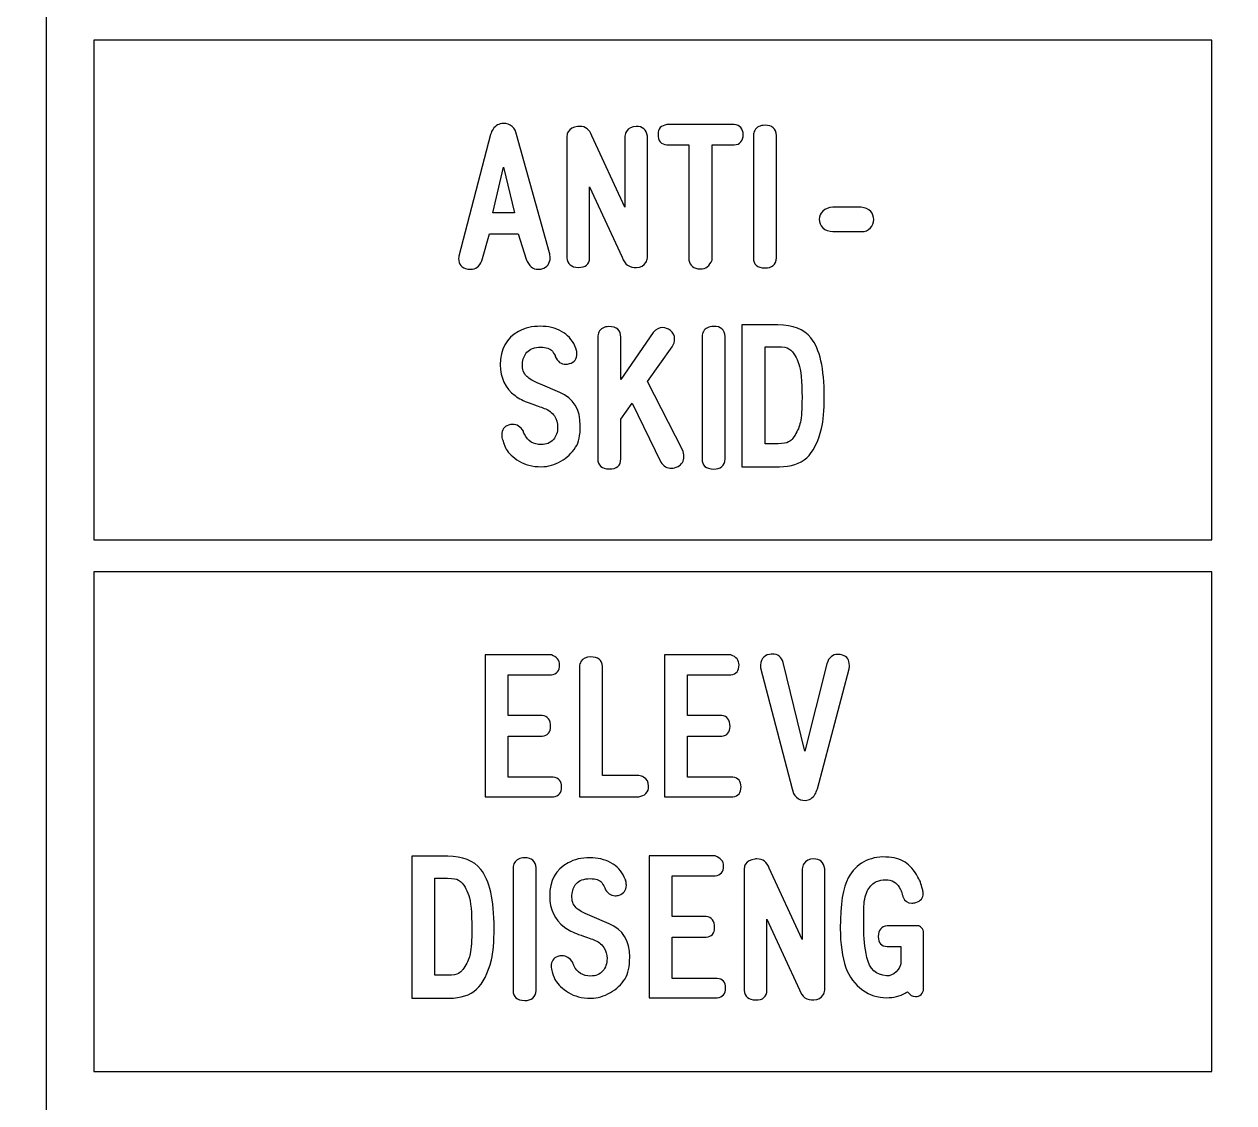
# Model space of a CAD drawing. Extents: x -224 to 225, y -79 to 79.
# Drawn here: x 101.46 to 127.49, y 33.92 to 57.14 of the extents above; entities that cross this region are included whole.
import ezdxf

# ---------------------------------------------------------------- set-up
doc = ezdxf.new("R2010")
doc.units = 0
doc.header["$MEASUREMENT"] = 0
doc.layers.add('PLAN_1', color=7, linetype='CONTINUOUS')

msp = doc.modelspace()

# ---------------------------------------------------------------- linework, layer by layer
at = {"layer": 'PLAN_1', "color": 250}
for points, knots in [([(223.9759, 78.3773), (223.9759, 78.3773), (80.9759, 78.3773), (80.9759, 78.3773), (80.9759, 78.3773), (80.4251, 78.3773), (79.9759, 77.9273), (79.9759, 77.3758), (79.9759, 77.3758), (79.9759, 77.3758), (79.9758, 71.3342), (79.9758, 71.3342), (79.9758, 71.3342), (79.9758, 70.7827), (80.4251, 70.3325), (80.9759, 70.3325), (80.9759, 70.3325), (80.9759, 70.3325), (84.7471, 70.3329), (84.7471, 70.3329), (84.7471, 70.3329), (84.7471, 70.3329), (84.7471, 70.3312), (84.7471, 70.3312), (84.7471, 70.3312), (84.7774, 70.3321), (84.8074, 70.3317), (84.8374, 70.3317), (84.8374, 70.3317), (88.2125, 70.3329), (90.9501, 67.5933), (90.9501, 64.2164), (90.9501, 64.2164), (90.9499, 60.8399), (88.2127, 58.101), (84.8374, 58.101), (84.8374, 58.101), (84.8072, 58.1014), (84.7774, 58.1018), (84.7474, 58.1024), (84.7474, 58.1024), (84.7474, 58.1024), (84.7471, 58.1014), (84.7471, 58.1014), (84.7471, 58.1014), (84.7471, 58.1014), (80.9759, 58.1014), (80.9759, 58.1014), (80.9759, 58.1014), (80.4251, 58.1014), (79.9759, 57.6514), (79.9759, 57.0999), (79.9759, 57.0999), (79.9759, 57.0999), (79.9758, -57.5), (79.9758, -57.5), (79.9758, -57.5), (79.9758, -58.0516), (80.4251, -58.5014), (80.9759, -58.5014), (80.9759, -58.5014), (80.9759, -58.5014), (84.7471, -58.5013), (84.7471, -58.5013), (84.7471, -58.5013), (84.7471, -58.5013), (84.7471, -58.502), (84.7471, -58.502), (84.7471, -58.502), (84.7774, -58.5013), (84.8074, -58.5014), (84.8374, -58.5014), (84.8374, -58.5014), (88.2125, -58.5013), (90.9501, -61.2399), (90.9501, -64.6167), (90.9501, -64.6167), (90.9499, -67.9901), (88.2177, -70.7272), (84.8467, -70.7321), (84.8467, -70.7321), (84.8397, -70.7321), (84.8338, -70.732), (84.8269, -70.7319), (84.8269, -70.7319), (84.8002, -70.7315), (84.7739, -70.7314), (84.7474, -70.7309), (84.7474, -70.7309), (84.7474, -70.7309), (84.7471, -70.7314), (84.7471, -70.7314), (84.7471, -70.7314), (84.7471, -70.7314), (80.9759, -70.7314), (80.9759, -70.7314), (80.9759, -70.7314), (80.4251, -70.7314), (79.9759, -71.181), (79.9759, -71.7325), (79.9759, -71.7325), (79.9759, -71.7325), (79.9758, -77.6209), (79.9758, -77.6209), (79.9758, -77.6209), (79.9758, -77.9033), (80.0791, -78.1466), (80.2822, -78.3424), (80.2822, -78.3424), (80.4854, -78.5379), (80.7318, -78.6325), (81.0136, -78.6218), (81.0136, -78.6218), (81.0136, -78.6218), (224.0136, -78.5346), (224.0136, -78.5346), (224.0136, -78.5346), (224.5508, -78.5142), (224.9758, -78.0725), (224.9758, -77.5342), (224.9758, -77.5342), (224.9758, -77.5342), (224.9758, -71.7378), (224.9758, -71.7378), (224.9758, -71.7378), (224.9758, -71.1866), (224.5266, -70.7368), (223.9758, -70.7368), (223.9758, -70.7368), (223.9758, -70.7368), (220.4778, -70.7365), (220.4778, -70.7365), (220.4778, -70.7365), (220.4778, -70.7365), (220.4778, -70.735), (220.4778, -70.735), (220.4778, -70.735), (220.4481, -70.7357), (220.4179, -70.7368), (220.3879, -70.7368), (220.3879, -70.7368), (217.0127, -70.7365), (214.2753, -67.9983), (214.2753, -64.6215), (214.2753, -64.6215), (214.2753, -61.2481), (217.0057, -58.5128), (220.3752, -58.506), (220.3752, -58.506), (220.381, -58.5058), (220.3857, -58.506), (220.3914, -58.5058), (220.3914, -58.5058), (220.4203, -58.5054), (220.4492, -58.5066), (220.4779, -58.5072), (220.4779, -58.5072), (220.4779, -58.5072), (220.4778, -58.505), (220.4778, -58.505), (220.4778, -58.505), (220.4778, -58.505), (223.9759, -58.505), (223.9759, -58.505), (223.9759, -58.505), (224.5267, -58.505), (224.9758, -58.0556), (224.9758, -57.5041), (224.9758, -57.5041), (224.9758, -57.5041), (224.9758, 57.096), (224.9758, 57.096), (224.9758, 57.096), (224.9758, 57.6478), (224.5266, 58.0971), (223.9758, 58.0971), (223.9758, 58.0971), (223.9758, 58.0971), (220.4778, 58.0973), (220.4778, 58.0973), (220.4778, 58.0973), (220.4778, 58.0973), (220.4778, 58.099), (220.4778, 58.099), (220.4778, 58.099), (220.4481, 58.0981), (220.4179, 58.0971), (220.3879, 58.0971), (220.3879, 58.0971), (217.0127, 58.0973), (214.2753, 60.8356), (214.2753, 64.2126), (214.2753, 64.2126), (214.2753, 67.5856), (217.0053, 70.3207), (220.3743, 70.3279), (220.3743, 70.3279), (220.3808, 70.3282), (220.386, 70.3279), (220.3923, 70.328), (220.3923, 70.328), (220.4209, 70.3288), (220.4495, 70.3274), (220.4779, 70.3268), (220.4779, 70.3268), (220.4779, 70.3268), (220.4778, 70.3291), (220.4778, 70.3291), (220.4778, 70.3291), (220.4778, 70.3291), (223.9759, 70.3291), (223.9759, 70.3291), (223.9759, 70.3291), (224.5267, 70.3291), (224.9758, 70.7785), (224.9758, 71.3299), (224.9758, 71.3299), (224.9758, 71.3299), (224.9758, 77.3759), (224.9758, 77.3759), (224.9758, 77.3759), (224.9758, 77.9276), (224.5265, 78.377), (223.9759, 78.3773)], [0, 0, 0, 0, 0.0175439, 0.0175439, 0.0175439, 0.0175439, 0.0350877, 0.0350877, 0.0350877, 0.0350877, 0.0526316, 0.0526316, 0.0526316, 0.0526316, 0.0701754, 0.0701754, 0.0701754, 0.0701754, 0.0877193, 0.0877193, 0.0877193, 0.0877193, 0.1052632, 0.1052632, 0.1052632, 0.1052632, 0.122807, 0.122807, 0.122807, 0.122807, 0.1403509, 0.1403509, 0.1403509, 0.1403509, 0.1578947, 0.1578947, 0.1578947, 0.1578947, 0.1754386, 0.1754386, 0.1754386, 0.1754386, 0.1929825, 0.1929825, 0.1929825, 0.1929825, 0.2105263, 0.2105263, 0.2105263, 0.2105263, 0.2280702, 0.2280702, 0.2280702, 0.2280702, 0.245614, 0.245614, 0.245614, 0.245614, 0.2631579, 0.2631579, 0.2631579, 0.2631579, 0.2807018, 0.2807018, 0.2807018, 0.2807018, 0.2982456, 0.2982456, 0.2982456, 0.2982456, 0.3157895, 0.3157895, 0.3157895, 0.3157895, 0.3333333, 0.3333333, 0.3333333, 0.3333333, 0.3508772, 0.3508772, 0.3508772, 0.3508772, 0.3684211, 0.3684211, 0.3684211, 0.3684211, 0.3859649, 0.3859649, 0.3859649, 0.3859649, 0.4035088, 0.4035088, 0.4035088, 0.4035088, 0.4210526, 0.4210526, 0.4210526, 0.4210526, 0.4385965, 0.4385965, 0.4385965, 0.4385965, 0.4561404, 0.4561404, 0.4561404, 0.4561404, 0.4736842, 0.4736842, 0.4736842, 0.4736842, 0.4912281, 0.4912281, 0.4912281, 0.4912281, 0.5087719, 0.5087719, 0.5087719, 0.5087719, 0.5263158, 0.5263158, 0.5263158, 0.5263158, 0.5438596, 0.5438596, 0.5438596, 0.5438596, 0.5614035, 0.5614035, 0.5614035, 0.5614035, 0.5789474, 0.5789474, 0.5789474, 0.5789474, 0.5964912, 0.5964912, 0.5964912, 0.5964912, 0.6140351, 0.6140351, 0.6140351, 0.6140351, 0.6315789, 0.6315789, 0.6315789, 0.6315789, 0.6491228, 0.6491228, 0.6491228, 0.6491228, 0.6666667, 0.6666667, 0.6666667, 0.6666667, 0.6842105, 0.6842105, 0.6842105, 0.6842105, 0.7017544, 0.7017544, 0.7017544, 0.7017544, 0.7192982, 0.7192982, 0.7192982, 0.7192982, 0.7368421, 0.7368421, 0.7368421, 0.7368421, 0.754386, 0.754386, 0.754386, 0.754386, 0.7719298, 0.7719298, 0.7719298, 0.7719298, 0.7894737, 0.7894737, 0.7894737, 0.7894737, 0.8070175, 0.8070175, 0.8070175, 0.8070175, 0.8245614, 0.8245614, 0.8245614, 0.8245614, 0.8421053, 0.8421053, 0.8421053, 0.8421053, 0.8596491, 0.8596491, 0.8596491, 0.8596491, 0.877193, 0.877193, 0.877193, 0.877193, 0.8947368, 0.8947368, 0.8947368, 0.8947368, 0.9122807, 0.9122807, 0.9122807, 0.9122807, 0.9298246, 0.9298246, 0.9298246, 0.9298246, 0.9473684, 0.9473684, 0.9473684, 0.9473684, 0.9649123, 0.9649123, 0.9649123, 0.9649123, 1, 1, 1, 1]), ([(101.9357, 69.1187), (101.9357, 69.1187), (203.0161, 69.1187), (203.0161, 69.1187), (203.0161, 69.1187), (203.0161, 69.1187), (203.0161, -69.3472), (203.0161, -69.3472), (203.0161, -69.3472), (203.0161, -69.3472), (101.9357, -69.3472), (101.9357, -69.3472), (101.9357, -69.3472), (101.9357, -69.3472), (101.9357, 69.1187), (101.9357, 69.1187)], [0, 0, 0, 0, 0.2, 0.2, 0.2, 0.2, 0.4, 0.4, 0.4, 0.4, 0.6, 0.6, 0.6, 0.6, 1, 1, 1, 1]), ([(102.9594, 56.7942), (102.9594, 56.7942), (127.0183, 56.7942), (127.0183, 56.7942), (127.0183, 56.7942), (127.0183, 56.7942), (127.0183, 46.04), (127.0183, 46.04), (127.0183, 46.04), (127.0183, 46.04), (102.9594, 46.04), (102.9594, 46.04), (102.9594, 46.04), (102.9594, 46.04), (102.9594, 56.7942), (102.9594, 56.7942)], [0, 0, 0, 0, 0.2, 0.2, 0.2, 0.2, 0.4, 0.4, 0.4, 0.4, 0.6, 0.6, 0.6, 0.6, 1, 1, 1, 1]), ([(102.9594, 45.3488), (102.9594, 45.3488), (127.0183, 45.3488), (127.0183, 45.3488), (127.0183, 45.3488), (127.0183, 45.3488), (127.0183, 34.5946), (127.0183, 34.5946), (127.0183, 34.5946), (127.0183, 34.5946), (102.9594, 34.5946), (102.9594, 34.5946), (102.9594, 34.5946), (102.9594, 34.5946), (102.9594, 45.3488), (102.9594, 45.3488)], [0, 0, 0, 0, 0.2, 0.2, 0.2, 0.2, 0.4, 0.4, 0.4, 0.4, 0.6, 0.6, 0.6, 0.6, 1, 1, 1, 1])]:
    msp.add_open_spline(points, degree=3, knots=knots, dxfattribs=at)
at = {"layer": 'PLAN_1', "color": 7}
for points, knots in [([(112.2634, 52.0813), (112.2634, 52.0813), (112.0886, 52.6241), (112.0886, 52.6241), (112.0886, 52.6241), (112.0886, 52.6241), (111.4758, 52.6241), (111.4758, 52.6241), (111.4758, 52.6241), (111.4758, 52.6241), (111.3079, 52.045), (111.3079, 52.045), (111.3079, 52.045), (111.2596, 51.9235), (111.1782, 51.8626), (111.0638, 51.8626), (111.0638, 51.8626), (111.0455, 51.8627), (111.0256, 51.8645), (111.0047, 51.8683), (111.0047, 51.8683), (110.8744, 51.8944), (110.8089, 51.9706), (110.8089, 52.0971), (110.8089, 52.0971), (110.809, 52.1169), (110.8108, 52.1346), (110.8146, 52.1493), (110.8146, 52.1493), (110.8146, 52.1493), (111.4961, 54.7627), (111.4961, 54.7627), (111.4961, 54.7627), (111.5088, 54.8082), (111.5259, 54.8478), (111.5482, 54.8794), (111.5482, 54.8794), (111.6016, 54.9597), (111.676, 55.0003), (111.7719, 55.0028), (111.7719, 55.0028), (111.8438, 55.0041), (111.9061, 54.9818), (111.9588, 54.9368), (111.9588, 54.9368), (112.0117, 54.8916), (112.0434, 54.8338), (112.0548, 54.7626), (112.0548, 54.7626), (112.0548, 54.7626), (112.7624, 52.2178), (112.7624, 52.2178), (112.7624, 52.2178), (112.7727, 52.1856), (112.7776, 52.1518), (112.7776, 52.1156), (112.7776, 52.1156), (112.7777, 51.9879), (112.7185, 51.907), (112.6002, 51.8739), (112.6002, 51.8739), (112.5731, 51.8665), (112.5462, 51.8626), (112.5201, 51.8626), (112.5201, 51.8626), (112.4026, 51.8627), (112.3167, 51.9356), (112.2634, 52.0813)], [0, 0, 0, 0, 0.0555556, 0.0555556, 0.0555556, 0.0555556, 0.1111111, 0.1111111, 0.1111111, 0.1111111, 0.1666667, 0.1666667, 0.1666667, 0.1666667, 0.2222222, 0.2222222, 0.2222222, 0.2222222, 0.2777778, 0.2777778, 0.2777778, 0.2777778, 0.3333333, 0.3333333, 0.3333333, 0.3333333, 0.3888889, 0.3888889, 0.3888889, 0.3888889, 0.4444444, 0.4444444, 0.4444444, 0.4444444, 0.5, 0.5, 0.5, 0.5, 0.5555556, 0.5555556, 0.5555556, 0.5555556, 0.6111111, 0.6111111, 0.6111111, 0.6111111, 0.6666667, 0.6666667, 0.6666667, 0.6666667, 0.7222222, 0.7222222, 0.7222222, 0.7222222, 0.7777778, 0.7777778, 0.7777778, 0.7777778, 0.8333333, 0.8333333, 0.8333333, 0.8333333, 0.8888889, 0.8888889, 0.8888889, 0.8888889, 1, 1, 1, 1]), ([(114.3263, 52.1215), (114.3263, 52.1215), (113.6264, 53.6392), (113.6264, 53.6392), (113.6264, 53.6392), (113.6264, 53.6392), (113.6264, 52.1106), (113.6264, 52.1106), (113.6264, 52.1106), (113.6224, 51.9694), (113.5417, 51.9001), (113.384, 51.9039), (113.384, 51.9039), (113.2315, 51.9077), (113.1494, 51.9764), (113.138, 52.111), (113.138, 52.111), (113.138, 52.111), (113.138, 54.732), (113.138, 54.732), (113.138, 54.732), (113.1406, 54.7669), (113.1494, 54.7974), (113.1641, 54.8236), (113.1641, 54.8236), (113.2029, 54.8859), (113.2709, 54.9234), (113.3688, 54.9355), (113.3688, 54.9355), (113.3841, 54.9381), (113.398, 54.9393), (113.412, 54.9393), (113.412, 54.9393), (113.541, 54.9393), (113.6288, 54.8726), (113.6764, 54.7397), (113.6764, 54.7397), (113.6764, 54.7397), (114.384, 53.2013), (114.384, 53.2013), (114.384, 53.2013), (114.384, 53.2013), (114.384, 54.7288), (114.384, 54.7288), (114.384, 54.7288), (114.3904, 54.7683), (114.4017, 54.8032), (114.4195, 54.833), (114.4195, 54.833), (114.463, 54.9025), (114.5327, 54.938), (114.63, 54.9393), (114.63, 54.9393), (114.768, 54.9406), (114.848, 54.8705), (114.8702, 54.7288), (114.8702, 54.7288), (114.8702, 54.7288), (114.8704, 52.1106), (114.8704, 52.1106), (114.8704, 52.1106), (114.8652, 52.0725), (114.8543, 52.0393), (114.8365, 52.012), (114.8365, 52.012), (114.796, 51.9434), (114.7291, 51.9076), (114.6376, 51.9039), (114.6376, 51.9039), (114.4844, 51.895), (114.3808, 51.9675), (114.3263, 52.1215)], [0, 0, 0, 0, 0.0526316, 0.0526316, 0.0526316, 0.0526316, 0.1052632, 0.1052632, 0.1052632, 0.1052632, 0.1578947, 0.1578947, 0.1578947, 0.1578947, 0.2105263, 0.2105263, 0.2105263, 0.2105263, 0.2631579, 0.2631579, 0.2631579, 0.2631579, 0.3157895, 0.3157895, 0.3157895, 0.3157895, 0.3684211, 0.3684211, 0.3684211, 0.3684211, 0.4210526, 0.4210526, 0.4210526, 0.4210526, 0.4736842, 0.4736842, 0.4736842, 0.4736842, 0.5263158, 0.5263158, 0.5263158, 0.5263158, 0.5789474, 0.5789474, 0.5789474, 0.5789474, 0.6315789, 0.6315789, 0.6315789, 0.6315789, 0.6842105, 0.6842105, 0.6842105, 0.6842105, 0.7368421, 0.7368421, 0.7368421, 0.7368421, 0.7894737, 0.7894737, 0.7894737, 0.7894737, 0.8421053, 0.8421053, 0.8421053, 0.8421053, 0.8947368, 0.8947368, 0.8947368, 0.8947368, 1, 1, 1, 1]), ([(116.2612, 54.5395), (116.2612, 54.5395), (116.2612, 52.0623), (116.2612, 52.0623), (116.2612, 52.0623), (116.209, 51.9334), (116.1251, 51.8695), (116.01, 51.872), (116.01, 51.872), (115.862, 51.8772), (115.7799, 51.9401), (115.764, 52.0622), (115.764, 52.0622), (115.764, 52.0622), (115.7641, 54.5395), (115.7641, 54.5395), (115.7641, 54.5395), (115.7641, 54.5395), (115.2913, 54.5395), (115.2913, 54.5395), (115.2913, 54.5395), (115.1635, 54.5528), (115.0991, 54.6296), (115.0991, 54.7682), (115.0991, 54.7682), (115.0992, 54.8898), (115.1633, 54.9603), (115.2911, 54.9786), (115.2911, 54.9786), (115.2911, 54.9786), (116.7361, 54.9787), (116.7361, 54.9787), (116.7361, 54.9787), (116.8665, 54.9629), (116.9318, 54.8897), (116.9318, 54.7607), (116.9318, 54.7607), (116.9319, 54.626), (116.8663, 54.5522), (116.736, 54.5395), (116.736, 54.5395), (116.736, 54.5395), (116.2612, 54.5395), (116.2612, 54.5395)], [0, 0, 0, 0, 0.0833333, 0.0833333, 0.0833333, 0.0833333, 0.1666667, 0.1666667, 0.1666667, 0.1666667, 0.25, 0.25, 0.25, 0.25, 0.3333333, 0.3333333, 0.3333333, 0.3333333, 0.4166667, 0.4166667, 0.4166667, 0.4166667, 0.5, 0.5, 0.5, 0.5, 0.5833333, 0.5833333, 0.5833333, 0.5833333, 0.6666667, 0.6666667, 0.6666667, 0.6666667, 0.75, 0.75, 0.75, 0.75, 0.8333333, 0.8333333, 0.8333333, 0.8333333, 1, 1, 1, 1]), ([(117.1518, 52.1088), (117.1518, 52.1088), (117.1518, 54.7453), (117.1518, 54.7453), (117.1518, 54.7453), (117.153, 54.7881), (117.1625, 54.8236), (117.1796, 54.8534), (117.1796, 54.8534), (117.2191, 54.9254), (117.2934, 54.9622), (117.4009, 54.9635), (117.4009, 54.9635), (117.554, 54.9647), (117.6361, 54.8922), (117.6488, 54.7453), (117.6488, 54.7453), (117.6488, 54.7453), (117.6489, 52.1088), (117.6489, 52.1088), (117.6489, 52.1088), (117.6316, 51.9604), (117.549, 51.8887), (117.4009, 51.8925), (117.4009, 51.8925), (117.2326, 51.8965), (117.1491, 51.9681), (117.1518, 52.1088)], [0, 0, 0, 0, 0.125, 0.125, 0.125, 0.125, 0.25, 0.25, 0.25, 0.25, 0.375, 0.375, 0.375, 0.375, 0.5, 0.5, 0.5, 0.5, 0.625, 0.625, 0.625, 0.625, 0.75, 0.75, 0.75, 0.75, 1, 1, 1, 1]), ([(111.7758, 54.0654), (111.7758, 54.0654), (111.5445, 53.0767), (111.5445, 53.0767), (111.5445, 53.0767), (111.5445, 53.0767), (112.0123, 53.0767), (112.0123, 53.0767), (112.0123, 53.0767), (112.0123, 53.0767), (111.7758, 54.0654), (111.7758, 54.0654)], [0, 0, 0, 0, 0.25, 0.25, 0.25, 0.25, 0.5, 0.5, 0.5, 0.5, 1, 1, 1, 1]), ([(118.8635, 52.675), (118.774, 52.6763), (118.7014, 52.7041), (118.6455, 52.7589), (118.6455, 52.7589), (118.5947, 52.8099), (118.5692, 52.87), (118.5692, 52.9393), (118.5692, 52.9393), (118.5693, 53.0063), (118.5934, 53.0633), (118.6417, 53.1111), (118.6417, 53.1111), (118.6939, 53.1647), (118.7682, 53.195), (118.8635, 53.2038), (118.8635, 53.2038), (118.8635, 53.2038), (119.4725, 53.1982), (119.4725, 53.1982), (119.4725, 53.1982), (119.5585, 53.1907), (119.6257, 53.16), (119.6753, 53.1066), (119.6753, 53.1066), (119.7192, 53.0585), (119.7408, 53.0004), (119.7408, 52.9317), (119.7408, 52.9317), (119.7408, 52.8625), (119.7179, 52.8027), (119.6721, 52.7531), (119.6721, 52.7531), (119.6214, 52.6998), (119.5545, 52.6737), (119.4725, 52.675), (119.4725, 52.675), (119.4725, 52.675), (118.8635, 52.675), (118.8635, 52.675)], [0, 0, 0, 0, 0.0909091, 0.0909091, 0.0909091, 0.0909091, 0.1818182, 0.1818182, 0.1818182, 0.1818182, 0.2727273, 0.2727273, 0.2727273, 0.2727273, 0.3636364, 0.3636364, 0.3636364, 0.3636364, 0.4545455, 0.4545455, 0.4545455, 0.4545455, 0.5454545, 0.5454545, 0.5454545, 0.5454545, 0.6363636, 0.6363636, 0.6363636, 0.6363636, 0.7272727, 0.7272727, 0.7272727, 0.7272727, 0.8181818, 0.8181818, 0.8181818, 0.8181818, 1, 1, 1, 1]), ([(113.3265, 48.0315), (113.2472, 47.9075), (113.1414, 47.8075), (113.0099, 47.7319), (113.0099, 47.7319), (112.8747, 47.6538), (112.7346, 47.6144), (112.5909, 47.6144), (112.5909, 47.6144), (112.3921, 47.6145), (112.2324, 47.6537), (112.1123, 47.7319), (112.1123, 47.7319), (111.977, 47.8198), (111.8821, 47.9073), (111.8288, 47.9944), (111.8288, 47.9944), (111.8179, 48.0141), (111.7938, 48.0771), (111.7563, 48.1827), (111.7563, 48.1827), (111.7429, 48.2208), (111.7359, 48.2609), (111.7359, 48.3015), (111.7359, 48.3015), (111.736, 48.4071), (111.7843, 48.4769), (111.8809, 48.5101), (111.8809, 48.5101), (111.9109, 48.5202), (111.94, 48.5252), (111.9686, 48.5252), (111.9686, 48.5252), (112.0628, 48.5253), (112.1402, 48.4763), (112.2013, 48.3777), (112.2013, 48.3777), (112.2014, 48.3696), (112.2095, 48.348), (112.2254, 48.3148), (112.2254, 48.3148), (112.296, 48.1643), (112.4174, 48.0891), (112.5884, 48.0891), (112.5884, 48.0891), (112.6967, 48.0891), (112.7829, 48.126), (112.8471, 48.1992), (112.8471, 48.1992), (112.9082, 48.2671), (112.9387, 48.3569), (112.9387, 48.4675), (112.9387, 48.4675), (112.9388, 48.554), (112.9151, 48.6334), (112.8681, 48.7059), (112.8681, 48.7059), (112.8162, 48.7841), (112.7435, 48.8386), (112.652, 48.8699), (112.652, 48.8699), (112.5802, 48.8972), (112.4721, 48.9359), (112.3278, 48.9867), (112.3278, 48.9867), (112.2052, 49.0294), (112.1034, 49.0815), (112.0226, 49.1432), (112.0226, 49.1432), (111.8104, 49.3048), (111.7042, 49.5265), (111.7042, 49.808), (111.7042, 49.808), (111.7042, 50.1439), (111.8357, 50.3828), (112.0989, 50.5251), (112.0989, 50.5251), (112.2356, 50.5996), (112.392, 50.637), (112.5681, 50.637), (112.5681, 50.637), (112.7372, 50.6371), (112.8884, 50.6001), (113.0226, 50.527), (113.0226, 50.527), (113.1517, 50.4554), (113.2476, 50.3516), (113.3093, 50.2161), (113.3093, 50.2161), (113.3093, 50.2161), (113.3335, 50.1603), (113.3335, 50.1603), (113.3335, 50.1603), (113.3349, 50.1579), (113.3353, 50.1551), (113.3353, 50.1526), (113.3353, 50.1526), (113.3335, 50.1579), (113.3321, 50.1603), (113.3321, 50.1603), (113.3321, 50.1603), (113.3323, 50.1591), (113.3347, 50.1501), (113.341, 50.1342), (113.341, 50.1342), (113.3499, 50.1058), (113.3544, 50.0758), (113.3544, 50.0445), (113.3544, 50.0445), (113.3545, 49.9361), (113.3016, 49.8647), (113.1961, 49.8322), (113.1961, 49.8322), (113.1676, 49.8228), (113.1402, 49.8176), (113.1141, 49.8176), (113.1141, 49.8176), (113.0138, 49.8177), (112.938, 49.8749), (112.8884, 49.9887), (112.8884, 49.9887), (112.886, 50.0039), (112.8649, 50.0413), (112.8255, 50.1024), (112.8255, 50.1024), (112.7792, 50.1585), (112.6965, 50.1864), (112.5757, 50.1864), (112.5757, 50.1864), (112.4403, 50.1865), (112.3405, 50.1495), (112.2756, 50.0764), (112.2756, 50.0764), (112.2203, 50.0123), (112.1892, 49.9282), (112.1828, 49.8253), (112.1828, 49.8253), (112.1766, 49.7134), (112.2063, 49.6244), (112.2725, 49.5588), (112.2725, 49.5588), (112.3246, 49.5068), (112.4231, 49.4501), (112.5681, 49.3892), (112.5681, 49.3892), (112.5681, 49.3892), (112.9838, 49.2146), (112.9838, 49.2146), (112.9838, 49.2146), (113.2795, 49.0899), (113.4269, 48.8507), (113.4269, 48.4974), (113.4269, 48.4974), (113.4269, 48.2919), (113.3932, 48.1369), (113.3265, 48.0315)], [0, 0, 0, 0, 0.025, 0.025, 0.025, 0.025, 0.05, 0.05, 0.05, 0.05, 0.075, 0.075, 0.075, 0.075, 0.1, 0.1, 0.1, 0.1, 0.125, 0.125, 0.125, 0.125, 0.15, 0.15, 0.15, 0.15, 0.175, 0.175, 0.175, 0.175, 0.2, 0.2, 0.2, 0.2, 0.225, 0.225, 0.225, 0.225, 0.25, 0.25, 0.25, 0.25, 0.275, 0.275, 0.275, 0.275, 0.3, 0.3, 0.3, 0.3, 0.325, 0.325, 0.325, 0.325, 0.35, 0.35, 0.35, 0.35, 0.375, 0.375, 0.375, 0.375, 0.4, 0.4, 0.4, 0.4, 0.425, 0.425, 0.425, 0.425, 0.45, 0.45, 0.45, 0.45, 0.475, 0.475, 0.475, 0.475, 0.5, 0.5, 0.5, 0.5, 0.525, 0.525, 0.525, 0.525, 0.55, 0.55, 0.55, 0.55, 0.575, 0.575, 0.575, 0.575, 0.6, 0.6, 0.6, 0.6, 0.625, 0.625, 0.625, 0.625, 0.65, 0.65, 0.65, 0.65, 0.675, 0.675, 0.675, 0.675, 0.7, 0.7, 0.7, 0.7, 0.725, 0.725, 0.725, 0.725, 0.75, 0.75, 0.75, 0.75, 0.775, 0.775, 0.775, 0.775, 0.8, 0.8, 0.8, 0.8, 0.825, 0.825, 0.825, 0.825, 0.85, 0.85, 0.85, 0.85, 0.875, 0.875, 0.875, 0.875, 0.9, 0.9, 0.9, 0.9, 0.925, 0.925, 0.925, 0.925, 0.95, 0.95, 0.95, 0.95, 1, 1, 1, 1]), ([(115.1617, 47.7143), (115.1617, 47.7143), (114.5406, 48.9812), (114.5406, 48.9812), (114.5406, 48.9812), (114.5406, 48.9812), (114.2979, 48.6387), (114.2979, 48.6387), (114.2979, 48.6387), (114.2979, 48.6387), (114.2979, 47.7821), (114.2979, 47.7821), (114.2979, 47.7821), (114.2979, 47.6342), (114.2138, 47.5623), (114.0466, 47.566), (114.0466, 47.566), (113.8891, 47.5686), (113.807, 47.6404), (113.8006, 47.7821), (113.8006, 47.7821), (113.8006, 47.7821), (113.8006, 50.4005), (113.8006, 50.4005), (113.8006, 50.4005), (113.802, 50.4453), (113.8108, 50.4832), (113.8267, 50.5136), (113.8267, 50.5136), (113.8657, 50.59), (113.9366, 50.6281), (114.0409, 50.6293), (114.0409, 50.6293), (114.2108, 50.6308), (114.2964, 50.5543), (114.2977, 50.4005), (114.2977, 50.4005), (114.2977, 50.4005), (114.2979, 49.4935), (114.2979, 49.4935), (114.2979, 49.4935), (114.2979, 49.4935), (114.9944, 50.5047), (114.9944, 50.5047), (114.9944, 50.5047), (115.0555, 50.573), (115.1241, 50.6072), (115.201, 50.6072), (115.201, 50.6072), (115.2571, 50.6074), (115.3123, 50.5862), (115.3669, 50.5435), (115.3669, 50.5435), (115.4268, 50.4992), (115.4566, 50.4393), (115.4566, 50.3649), (115.4566, 50.3649), (115.4568, 50.308), (115.4394, 50.2499), (115.4063, 50.1913), (115.4063, 50.1913), (115.4063, 50.1913), (114.8749, 49.4509), (114.8749, 49.4509), (114.8749, 49.4509), (114.8749, 49.4509), (115.6258, 47.9792), (115.6258, 47.9792), (115.6258, 47.9792), (115.6455, 47.9311), (115.6555, 47.8819), (115.6555, 47.8323), (115.6555, 47.8323), (115.6556, 47.734), (115.6136, 47.6633), (115.529, 47.62), (115.529, 47.62), (115.4802, 47.594), (115.4324, 47.5806), (115.3866, 47.5806), (115.3866, 47.5806), (115.2946, 47.5807), (115.2201, 47.6252), (115.1617, 47.7143)], [0, 0, 0, 0, 0.0454545, 0.0454545, 0.0454545, 0.0454545, 0.0909091, 0.0909091, 0.0909091, 0.0909091, 0.1363636, 0.1363636, 0.1363636, 0.1363636, 0.1818182, 0.1818182, 0.1818182, 0.1818182, 0.2272727, 0.2272727, 0.2272727, 0.2272727, 0.2727273, 0.2727273, 0.2727273, 0.2727273, 0.3181818, 0.3181818, 0.3181818, 0.3181818, 0.3636364, 0.3636364, 0.3636364, 0.3636364, 0.4090909, 0.4090909, 0.4090909, 0.4090909, 0.4545455, 0.4545455, 0.4545455, 0.4545455, 0.5, 0.5, 0.5, 0.5, 0.5454545, 0.5454545, 0.5454545, 0.5454545, 0.5909091, 0.5909091, 0.5909091, 0.5909091, 0.6363636, 0.6363636, 0.6363636, 0.6363636, 0.6818182, 0.6818182, 0.6818182, 0.6818182, 0.7272727, 0.7272727, 0.7272727, 0.7272727, 0.7727273, 0.7727273, 0.7727273, 0.7727273, 0.8181818, 0.8181818, 0.8181818, 0.8181818, 0.8636364, 0.8636364, 0.8636364, 0.8636364, 0.9090909, 0.9090909, 0.9090909, 0.9090909, 1, 1, 1, 1]), ([(116.0473, 47.7805), (116.0473, 47.7805), (116.0473, 50.4173), (116.0473, 50.4173), (116.0473, 50.4173), (116.0485, 50.4598), (116.058, 50.4953), (116.0751, 50.5251), (116.0751, 50.5251), (116.1146, 50.5971), (116.1889, 50.6339), (116.2964, 50.6352), (116.2964, 50.6352), (116.4495, 50.6365), (116.5316, 50.5639), (116.5443, 50.417), (116.5443, 50.417), (116.5443, 50.417), (116.5444, 47.7805), (116.5444, 47.7805), (116.5444, 47.7805), (116.5271, 47.6321), (116.4445, 47.5604), (116.2964, 47.5642), (116.2964, 47.5642), (116.1281, 47.568), (116.0446, 47.6398), (116.0473, 47.7805)], [0, 0, 0, 0, 0.125, 0.125, 0.125, 0.125, 0.25, 0.25, 0.25, 0.25, 0.375, 0.375, 0.375, 0.375, 0.5, 0.5, 0.5, 0.5, 0.625, 0.625, 0.625, 0.625, 0.75, 0.75, 0.75, 0.75, 1, 1, 1, 1]), ([(118.6179, 48.4397), (118.5448, 48.1454), (118.4379, 47.9335), (118.2974, 47.805), (118.2974, 47.805), (118.1577, 47.6767), (117.9612, 47.6125), (117.7094, 47.6125), (117.7094, 47.6125), (117.7094, 47.6125), (116.9048, 47.6126), (116.9048, 47.6126), (116.9048, 47.6126), (116.9048, 47.6126), (116.9048, 50.6668), (116.9048, 50.6668), (116.9048, 50.6668), (116.9048, 50.6668), (117.6797, 50.6668), (117.6797, 50.6668), (117.6797, 50.6668), (117.9999, 50.6668), (118.2364, 50.5735), (118.389, 50.386), (118.389, 50.386), (118.5804, 50.1508), (118.6757, 49.7293), (118.6757, 49.1209), (118.6757, 49.1209), (118.6758, 48.8228), (118.6566, 48.5959), (118.6179, 48.4397)], [0, 0, 0, 0, 0.1111111, 0.1111111, 0.1111111, 0.1111111, 0.2222222, 0.2222222, 0.2222222, 0.2222222, 0.3333333, 0.3333333, 0.3333333, 0.3333333, 0.4444444, 0.4444444, 0.4444444, 0.4444444, 0.5555556, 0.5555556, 0.5555556, 0.5555556, 0.6666667, 0.6666667, 0.6666667, 0.6666667, 0.7777778, 0.7777778, 0.7777778, 0.7777778, 1, 1, 1, 1]), ([(118.1303, 49.8236), (118.1029, 49.8954), (118.0762, 49.9549), (118.0502, 50.002), (118.0502, 50.002), (118.0166, 50.0631), (117.9707, 50.1139), (117.9122, 50.1545), (117.9122, 50.1545), (117.8761, 50.1808), (117.7965, 50.1939), (117.6738, 50.1939), (117.6738, 50.1939), (117.6738, 50.1939), (117.4018, 50.1941), (117.4018, 50.1941), (117.4018, 50.1941), (117.4018, 50.1941), (117.4018, 48.1079), (117.4018, 48.1079), (117.4018, 48.1079), (117.4018, 48.1079), (117.6808, 48.1079), (117.6808, 48.1079), (117.6808, 48.1079), (117.7928, 48.1079), (117.8683, 48.1204), (117.9084, 48.1458), (117.9084, 48.1458), (117.9479, 48.1714), (117.9726, 48.1902), (117.9828, 48.2023), (117.9828, 48.2023), (117.9918, 48.2114), (118.0126, 48.2417), (118.0463, 48.2939), (118.0463, 48.2939), (118.1037, 48.3861), (118.1417, 48.4775), (118.1614, 48.5698), (118.1614, 48.5698), (118.1851, 48.6831), (118.197, 48.859), (118.197, 49.0986), (118.197, 49.0986), (118.1972, 49.4624), (118.1747, 49.7039), (118.1303, 49.8236)], [0, 0, 0, 0, 0.0769231, 0.0769231, 0.0769231, 0.0769231, 0.1538462, 0.1538462, 0.1538462, 0.1538462, 0.2307692, 0.2307692, 0.2307692, 0.2307692, 0.3076923, 0.3076923, 0.3076923, 0.3076923, 0.3846154, 0.3846154, 0.3846154, 0.3846154, 0.4615385, 0.4615385, 0.4615385, 0.4615385, 0.5384615, 0.5384615, 0.5384615, 0.5384615, 0.6153846, 0.6153846, 0.6153846, 0.6153846, 0.6923077, 0.6923077, 0.6923077, 0.6923077, 0.7692308, 0.7692308, 0.7692308, 0.7692308, 0.8461538, 0.8461538, 0.8461538, 0.8461538, 1, 1, 1, 1]), ([(111.3769, 40.5109), (111.3769, 40.5109), (111.3769, 43.5635), (111.3769, 43.5635), (111.3769, 43.5635), (111.3769, 43.5635), (112.8035, 43.5635), (112.8035, 43.5635), (112.8035, 43.5635), (112.9215, 43.519), (112.98, 43.4464), (112.98, 43.3472), (112.98, 43.3472), (112.9801, 43.2208), (112.9215, 43.1494), (112.8033, 43.1349), (112.8033, 43.1349), (112.8033, 43.1349), (111.874, 43.1349), (111.874, 43.1349), (111.874, 43.1349), (111.874, 43.1349), (111.874, 42.2597), (111.874, 42.2597), (111.874, 42.2597), (111.874, 42.2597), (112.6062, 42.2597), (112.6062, 42.2597), (112.6062, 42.2597), (112.7265, 42.2424), (112.7868, 42.1642), (112.7868, 42.025), (112.7868, 42.025), (112.787, 41.8974), (112.7264, 41.826), (112.6062, 41.8127), (112.6062, 41.8127), (112.6062, 41.8127), (111.874, 41.8128), (111.874, 41.8128), (111.874, 41.8128), (111.874, 41.8128), (111.874, 40.9277), (111.874, 40.9277), (111.874, 40.9277), (111.874, 40.9277), (112.8459, 40.9277), (112.8459, 40.9277), (112.8459, 40.9277), (112.9642, 40.9165), (113.0232, 40.8477), (113.0232, 40.7212), (113.0232, 40.7212), (113.0233, 40.5936), (112.9641, 40.5235), (112.8465, 40.5108), (112.8465, 40.5108), (112.8465, 40.5108), (111.3769, 40.5109), (111.3769, 40.5109)], [0, 0, 0, 0, 0.0625, 0.0625, 0.0625, 0.0625, 0.125, 0.125, 0.125, 0.125, 0.1875, 0.1875, 0.1875, 0.1875, 0.25, 0.25, 0.25, 0.25, 0.3125, 0.3125, 0.3125, 0.3125, 0.375, 0.375, 0.375, 0.375, 0.4375, 0.4375, 0.4375, 0.4375, 0.5, 0.5, 0.5, 0.5, 0.5625, 0.5625, 0.5625, 0.5625, 0.625, 0.625, 0.625, 0.625, 0.6875, 0.6875, 0.6875, 0.6875, 0.75, 0.75, 0.75, 0.75, 0.8125, 0.8125, 0.8125, 0.8125, 0.875, 0.875, 0.875, 0.875, 1, 1, 1, 1]), ([(113.4073, 40.5109), (113.4073, 40.5109), (113.4073, 43.3153), (113.4073, 43.3153), (113.4073, 43.3153), (113.4125, 43.3551), (113.4231, 43.3891), (113.4409, 43.4178), (113.4409, 43.4178), (113.4815, 43.4858), (113.5515, 43.5201), (113.6494, 43.5201), (113.6494, 43.5201), (113.8121, 43.5215), (113.8966, 43.4534), (113.9043, 43.3153), (113.9043, 43.3153), (113.9043, 43.3153), (113.9044, 40.9634), (113.9044, 40.9634), (113.9044, 40.9634), (113.9044, 40.9634), (114.6831, 40.9634), (114.6831, 40.9634), (114.6831, 40.9634), (114.7237, 40.9584), (114.7593, 40.9481), (114.7891, 40.9316), (114.7891, 40.9316), (114.8599, 40.8923), (114.8959, 40.826), (114.8972, 40.7346), (114.8972, 40.7346), (114.8999, 40.6723), (114.88, 40.6208), (114.8381, 40.5806), (114.8381, 40.5806), (114.797, 40.5403), (114.7453, 40.5171), (114.683, 40.5108), (114.683, 40.5108), (114.683, 40.5108), (113.4073, 40.5109), (113.4073, 40.5109)], [0, 0, 0, 0, 0.0833333, 0.0833333, 0.0833333, 0.0833333, 0.1666667, 0.1666667, 0.1666667, 0.1666667, 0.25, 0.25, 0.25, 0.25, 0.3333333, 0.3333333, 0.3333333, 0.3333333, 0.4166667, 0.4166667, 0.4166667, 0.4166667, 0.5, 0.5, 0.5, 0.5, 0.5833333, 0.5833333, 0.5833333, 0.5833333, 0.6666667, 0.6666667, 0.6666667, 0.6666667, 0.75, 0.75, 0.75, 0.75, 0.8333333, 0.8333333, 0.8333333, 0.8333333, 1, 1, 1, 1]), ([(115.2393, 40.5109), (115.2393, 40.5109), (115.2393, 43.5635), (115.2393, 43.5635), (115.2393, 43.5635), (115.2393, 43.5635), (116.6658, 43.5635), (116.6658, 43.5635), (116.6658, 43.5635), (116.7839, 43.519), (116.8424, 43.4464), (116.8424, 43.3472), (116.8424, 43.3472), (116.8424, 43.2208), (116.7839, 43.1494), (116.6657, 43.1349), (116.6657, 43.1349), (116.6657, 43.1349), (115.7364, 43.1349), (115.7364, 43.1349), (115.7364, 43.1349), (115.7364, 43.1349), (115.7364, 42.2597), (115.7364, 42.2597), (115.7364, 42.2597), (115.7364, 42.2597), (116.4688, 42.2597), (116.4688, 42.2597), (116.4688, 42.2597), (116.5888, 42.2424), (116.6492, 42.1642), (116.6492, 42.025), (116.6492, 42.025), (116.6494, 41.8974), (116.5888, 41.826), (116.4686, 41.8127), (116.4686, 41.8127), (116.4686, 41.8127), (115.7364, 41.8128), (115.7364, 41.8128), (115.7364, 41.8128), (115.7364, 41.8128), (115.7364, 40.9277), (115.7364, 40.9277), (115.7364, 40.9277), (115.7364, 40.9277), (116.7083, 40.9277), (116.7083, 40.9277), (116.7083, 40.9277), (116.8266, 40.9165), (116.8856, 40.8477), (116.8856, 40.7212), (116.8856, 40.7212), (116.8857, 40.5936), (116.8265, 40.5235), (116.7089, 40.5108), (116.7089, 40.5108), (116.7089, 40.5108), (115.2393, 40.5109), (115.2393, 40.5109)], [0, 0, 0, 0, 0.0625, 0.0625, 0.0625, 0.0625, 0.125, 0.125, 0.125, 0.125, 0.1875, 0.1875, 0.1875, 0.1875, 0.25, 0.25, 0.25, 0.25, 0.3125, 0.3125, 0.3125, 0.3125, 0.375, 0.375, 0.375, 0.375, 0.4375, 0.4375, 0.4375, 0.4375, 0.5, 0.5, 0.5, 0.5, 0.5625, 0.5625, 0.5625, 0.5625, 0.625, 0.625, 0.625, 0.625, 0.6875, 0.6875, 0.6875, 0.6875, 0.75, 0.75, 0.75, 0.75, 0.8125, 0.8125, 0.8125, 0.8125, 0.875, 0.875, 0.875, 0.875, 1, 1, 1, 1]), ([(118.5284, 40.682), (118.5143, 40.6348), (118.4971, 40.5941), (118.4761, 40.5591), (118.4761, 40.5591), (118.424, 40.4759), (118.3547, 40.4333), (118.2689, 40.4306), (118.2689, 40.4306), (118.1946, 40.4284), (118.1316, 40.451), (118.0794, 40.4994), (118.0794, 40.4994), (118.0273, 40.5484), (117.9955, 40.6087), (117.9841, 40.6824), (117.9841, 40.6824), (117.9841, 40.6824), (117.3026, 43.2856), (117.3026, 43.2856), (117.3026, 43.2856), (117.2925, 43.452), (117.3586, 43.548), (117.4997, 43.5741), (117.4997, 43.5741), (117.5207, 43.5781), (117.5404, 43.5799), (117.5588, 43.5799), (117.5588, 43.5799), (117.6759, 43.5799), (117.7527, 43.5195), (117.7915, 43.3986), (117.7915, 43.3986), (117.7915, 43.3986), (118.2613, 41.4937), (118.2613, 41.4937), (118.2613, 41.4937), (118.2613, 41.4937), (118.733, 43.3715), (118.733, 43.3715), (118.733, 43.3715), (118.7719, 43.5069), (118.8505, 43.5741), (118.9694, 43.5741), (118.9694, 43.5741), (119.0007, 43.5744), (119.0342, 43.5685), (119.0698, 43.5576), (119.0698, 43.5576), (119.1685, 43.5279), (119.2173, 43.4547), (119.2173, 43.3376), (119.2173, 43.3376), (119.2173, 43.3104), (119.2148, 43.2843), (119.2097, 43.2595), (119.2097, 43.2595), (119.2097, 43.2595), (118.5284, 40.682), (118.5284, 40.682)], [0, 0, 0, 0, 0.0625, 0.0625, 0.0625, 0.0625, 0.125, 0.125, 0.125, 0.125, 0.1875, 0.1875, 0.1875, 0.1875, 0.25, 0.25, 0.25, 0.25, 0.3125, 0.3125, 0.3125, 0.3125, 0.375, 0.375, 0.375, 0.375, 0.4375, 0.4375, 0.4375, 0.4375, 0.5, 0.5, 0.5, 0.5, 0.5625, 0.5625, 0.5625, 0.5625, 0.625, 0.625, 0.625, 0.625, 0.6875, 0.6875, 0.6875, 0.6875, 0.75, 0.75, 0.75, 0.75, 0.8125, 0.8125, 0.8125, 0.8125, 0.875, 0.875, 0.875, 0.875, 1, 1, 1, 1]), ([(111.5138, 37.0001), (111.4408, 36.7058), (111.3339, 36.494), (111.1934, 36.3656), (111.1934, 36.3656), (111.0536, 36.2374), (110.8572, 36.1729), (110.6054, 36.1729), (110.6054, 36.1729), (110.6054, 36.1729), (109.8008, 36.173), (109.8008, 36.173), (109.8008, 36.173), (109.8008, 36.173), (109.8008, 39.2276), (109.8008, 39.2276), (109.8008, 39.2276), (109.8008, 39.2276), (110.5757, 39.2276), (110.5757, 39.2276), (110.5757, 39.2276), (110.896, 39.2276), (111.1324, 39.1339), (111.285, 38.9464), (111.285, 38.9464), (111.4763, 38.7115), (111.5717, 38.2897), (111.5717, 37.6814), (111.5717, 37.6814), (111.5717, 37.3832), (111.5526, 37.1563), (111.5138, 37.0001)], [0, 0, 0, 0, 0.1111111, 0.1111111, 0.1111111, 0.1111111, 0.2222222, 0.2222222, 0.2222222, 0.2222222, 0.3333333, 0.3333333, 0.3333333, 0.3333333, 0.4444444, 0.4444444, 0.4444444, 0.4444444, 0.5555556, 0.5555556, 0.5555556, 0.5555556, 0.6666667, 0.6666667, 0.6666667, 0.6666667, 0.7777778, 0.7777778, 0.7777778, 0.7777778, 1, 1, 1, 1]), ([(111.9811, 36.3409), (111.9811, 36.3409), (111.9811, 38.9776), (111.9811, 38.9776), (111.9811, 38.9776), (111.9823, 39.0201), (111.9919, 39.0558), (112.009, 39.0856), (112.009, 39.0856), (112.0484, 39.1575), (112.1228, 39.1943), (112.2303, 39.1956), (112.2303, 39.1956), (112.3835, 39.1969), (112.4655, 39.1245), (112.4782, 38.9776), (112.4782, 38.9776), (112.4782, 38.9776), (112.4783, 36.3409), (112.4783, 36.3409), (112.4783, 36.3409), (112.461, 36.1927), (112.3784, 36.1209), (112.2303, 36.1246), (112.2303, 36.1246), (112.0619, 36.1286), (111.9785, 36.2002), (111.9811, 36.3409)], [0, 0, 0, 0, 0.125, 0.125, 0.125, 0.125, 0.25, 0.25, 0.25, 0.25, 0.375, 0.375, 0.375, 0.375, 0.5, 0.5, 0.5, 0.5, 0.625, 0.625, 0.625, 0.625, 0.75, 0.75, 0.75, 0.75, 1, 1, 1, 1]), ([(114.3898, 36.592), (114.3104, 36.4679), (114.2046, 36.3681), (114.0731, 36.2925), (114.0731, 36.2925), (113.9377, 36.2142), (113.7978, 36.1748), (113.6541, 36.1748), (113.6541, 36.1748), (113.4553, 36.1749), (113.2956, 36.2142), (113.1755, 36.2925), (113.1755, 36.2925), (113.0402, 36.3802), (112.9453, 36.4679), (112.892, 36.555), (112.892, 36.555), (112.8812, 36.5746), (112.857, 36.6376), (112.8195, 36.7432), (112.8195, 36.7432), (112.8062, 36.7814), (112.7991, 36.8213), (112.7991, 36.8621), (112.7991, 36.8621), (112.7993, 36.9676), (112.8475, 37.0375), (112.9441, 37.0705), (112.9441, 37.0705), (112.9741, 37.0807), (113.0032, 37.0857), (113.0318, 37.0857), (113.0318, 37.0857), (113.1259, 37.0859), (113.2034, 37.0369), (113.2645, 36.9383), (113.2645, 36.9383), (113.2646, 36.9301), (113.2727, 36.9084), (113.2886, 36.8754), (113.2886, 36.8754), (113.3593, 36.7249), (113.4806, 36.6496), (113.6516, 36.6496), (113.6516, 36.6496), (113.7597, 36.6496), (113.8461, 36.6865), (113.9103, 36.7596), (113.9103, 36.7596), (113.9715, 36.8279), (114.0019, 36.9174), (114.0019, 37.028), (114.0019, 37.028), (114.002, 37.1144), (113.9783, 37.1938), (113.9313, 37.2663), (113.9313, 37.2663), (113.8794, 37.3445), (113.8067, 37.3992), (113.7152, 37.4303), (113.7152, 37.4303), (113.6434, 37.4576), (113.5353, 37.4965), (113.391, 37.5473), (113.391, 37.5473), (113.2684, 37.5899), (113.1666, 37.6419), (113.0858, 37.7036), (113.0858, 37.7036), (112.8735, 37.8652), (112.7674, 38.087), (112.7674, 38.3686), (112.7674, 38.3686), (112.7675, 38.7043), (112.8989, 38.9433), (113.1621, 39.0856), (113.1621, 39.0856), (113.2989, 39.16), (113.4552, 39.1975), (113.6313, 39.1975), (113.6313, 39.1975), (113.8004, 39.1975), (113.9516, 39.1606), (114.0858, 39.0875), (114.0858, 39.0875), (114.2149, 39.0159), (114.3108, 38.912), (114.3725, 38.7766), (114.3725, 38.7766), (114.3725, 38.7766), (114.3967, 38.7208), (114.3967, 38.7208), (114.3967, 38.7208), (114.3979, 38.7184), (114.3985, 38.7157), (114.3985, 38.7131), (114.3985, 38.7131), (114.3967, 38.7184), (114.3953, 38.7208), (114.3953, 38.7208), (114.3953, 38.7208), (114.3953, 38.7196), (114.3979, 38.7105), (114.4042, 38.6947), (114.4042, 38.6947), (114.4132, 38.6662), (114.4176, 38.6362), (114.4176, 38.6051), (114.4176, 38.6051), (114.4177, 38.4965), (114.3648, 38.4251), (114.2593, 38.3928), (114.2593, 38.3928), (114.2308, 38.3833), (114.2034, 38.3781), (114.1773, 38.3781), (114.1773, 38.3781), (114.077, 38.3783), (114.0012, 38.4353), (113.9516, 38.5491), (113.9516, 38.5491), (113.9492, 38.5643), (113.9281, 38.6018), (113.8887, 38.6629), (113.8887, 38.6629), (113.8425, 38.719), (113.7597, 38.7468), (113.6389, 38.7468), (113.6389, 38.7468), (113.5035, 38.7469), (113.4037, 38.7099), (113.3388, 38.6368), (113.3388, 38.6368), (113.2837, 38.5727), (113.2524, 38.4887), (113.246, 38.3857), (113.246, 38.3857), (113.2398, 38.2739), (113.2695, 38.1849), (113.3357, 38.1194), (113.3357, 38.1194), (113.3878, 38.0672), (113.4863, 38.0107), (113.6313, 37.9497), (113.6313, 37.9497), (113.6313, 37.9497), (114.0471, 37.7749), (114.0471, 37.7749), (114.0471, 37.7749), (114.3427, 37.6503), (114.4901, 37.4113), (114.4901, 37.0578), (114.4901, 37.0578), (114.4902, 36.8527), (114.4564, 36.6973), (114.3898, 36.592)], [0, 0, 0, 0, 0.025, 0.025, 0.025, 0.025, 0.05, 0.05, 0.05, 0.05, 0.075, 0.075, 0.075, 0.075, 0.1, 0.1, 0.1, 0.1, 0.125, 0.125, 0.125, 0.125, 0.15, 0.15, 0.15, 0.15, 0.175, 0.175, 0.175, 0.175, 0.2, 0.2, 0.2, 0.2, 0.225, 0.225, 0.225, 0.225, 0.25, 0.25, 0.25, 0.25, 0.275, 0.275, 0.275, 0.275, 0.3, 0.3, 0.3, 0.3, 0.325, 0.325, 0.325, 0.325, 0.35, 0.35, 0.35, 0.35, 0.375, 0.375, 0.375, 0.375, 0.4, 0.4, 0.4, 0.4, 0.425, 0.425, 0.425, 0.425, 0.45, 0.45, 0.45, 0.45, 0.475, 0.475, 0.475, 0.475, 0.5, 0.5, 0.5, 0.5, 0.525, 0.525, 0.525, 0.525, 0.55, 0.55, 0.55, 0.55, 0.575, 0.575, 0.575, 0.575, 0.6, 0.6, 0.6, 0.6, 0.625, 0.625, 0.625, 0.625, 0.65, 0.65, 0.65, 0.65, 0.675, 0.675, 0.675, 0.675, 0.7, 0.7, 0.7, 0.7, 0.725, 0.725, 0.725, 0.725, 0.75, 0.75, 0.75, 0.75, 0.775, 0.775, 0.775, 0.775, 0.8, 0.8, 0.8, 0.8, 0.825, 0.825, 0.825, 0.825, 0.85, 0.85, 0.85, 0.85, 0.875, 0.875, 0.875, 0.875, 0.9, 0.9, 0.9, 0.9, 0.925, 0.925, 0.925, 0.925, 0.95, 0.95, 0.95, 0.95, 1, 1, 1, 1]), ([(114.9053, 36.1826), (114.9053, 36.1826), (114.9053, 39.235), (114.9053, 39.235), (114.9053, 39.235), (114.9053, 39.235), (116.3317, 39.235), (116.3317, 39.235), (116.3317, 39.235), (116.4499, 39.1907), (116.5083, 39.1181), (116.5083, 39.0189), (116.5083, 39.0189), (116.5085, 38.8924), (116.4498, 38.8212), (116.3316, 38.8066), (116.3316, 38.8066), (116.3316, 38.8066), (115.4024, 38.8066), (115.4024, 38.8066), (115.4024, 38.8066), (115.4024, 38.8066), (115.4024, 37.9314), (115.4024, 37.9314), (115.4024, 37.9314), (115.4024, 37.9314), (116.1346, 37.9314), (116.1346, 37.9314), (116.1346, 37.9314), (116.2549, 37.914), (116.3151, 37.8359), (116.3151, 37.6967), (116.3151, 37.6967), (116.3152, 37.5691), (116.2547, 37.4977), (116.1345, 37.4844), (116.1345, 37.4844), (116.1345, 37.4844), (115.4024, 37.4845), (115.4024, 37.4845), (115.4024, 37.4845), (115.4024, 37.4845), (115.4024, 36.5994), (115.4024, 36.5994), (115.4024, 36.5994), (115.4024, 36.5994), (116.3743, 36.5994), (116.3743, 36.5994), (116.3743, 36.5994), (116.4924, 36.5882), (116.5515, 36.5194), (116.5515, 36.3929), (116.5515, 36.3929), (116.5515, 36.2653), (116.4924, 36.1952), (116.3748, 36.1825), (116.3748, 36.1825), (116.3748, 36.1825), (114.9053, 36.1826), (114.9053, 36.1826)], [0, 0, 0, 0, 0.0625, 0.0625, 0.0625, 0.0625, 0.125, 0.125, 0.125, 0.125, 0.1875, 0.1875, 0.1875, 0.1875, 0.25, 0.25, 0.25, 0.25, 0.3125, 0.3125, 0.3125, 0.3125, 0.375, 0.375, 0.375, 0.375, 0.4375, 0.4375, 0.4375, 0.4375, 0.5, 0.5, 0.5, 0.5, 0.5625, 0.5625, 0.5625, 0.5625, 0.625, 0.625, 0.625, 0.625, 0.6875, 0.6875, 0.6875, 0.6875, 0.75, 0.75, 0.75, 0.75, 0.8125, 0.8125, 0.8125, 0.8125, 0.875, 0.875, 0.875, 0.875, 1, 1, 1, 1]), ([(118.142, 36.3536), (118.142, 36.3536), (117.4421, 37.8717), (117.4421, 37.8717), (117.4421, 37.8717), (117.4421, 37.8717), (117.4421, 36.3427), (117.4421, 36.3427), (117.4421, 36.3427), (117.4384, 36.2015), (117.3576, 36.1323), (117.1999, 36.136), (117.1999, 36.136), (117.0474, 36.1398), (116.9653, 36.2086), (116.9539, 36.3433), (116.9539, 36.3433), (116.9539, 36.3433), (116.954, 38.9645), (116.954, 38.9645), (116.954, 38.9645), (116.9565, 38.9991), (116.9653, 39.0297), (116.98, 39.0558), (116.98, 39.0558), (117.0189, 39.1182), (117.0868, 39.1556), (117.1847, 39.1677), (117.1847, 39.1677), (117.2, 39.1702), (117.2139, 39.1714), (117.2279, 39.1714), (117.2279, 39.1714), (117.357, 39.1715), (117.4447, 39.1048), (117.4923, 38.9718), (117.4923, 38.9718), (117.4923, 38.9718), (118.2, 37.4334), (118.2, 37.4334), (118.2, 37.4334), (118.2, 37.4334), (118.2, 38.961), (118.2, 38.961), (118.2, 38.961), (118.2063, 39.0006), (118.2176, 39.0354), (118.2354, 39.0653), (118.2354, 39.0653), (118.2787, 39.1346), (118.3486, 39.1701), (118.4459, 39.1714), (118.4459, 39.1714), (118.5839, 39.1727), (118.6639, 39.1028), (118.6861, 38.961), (118.6861, 38.961), (118.6861, 38.961), (118.6861, 36.3427), (118.6861, 36.3427), (118.6861, 36.3427), (118.6812, 36.3046), (118.6702, 36.2715), (118.6524, 36.2442), (118.6524, 36.2442), (118.6119, 36.1755), (118.545, 36.1398), (118.4535, 36.136), (118.4535, 36.136), (118.3004, 36.1271), (118.1967, 36.1996), (118.142, 36.3536)], [0, 0, 0, 0, 0.0526316, 0.0526316, 0.0526316, 0.0526316, 0.1052632, 0.1052632, 0.1052632, 0.1052632, 0.1578947, 0.1578947, 0.1578947, 0.1578947, 0.2105263, 0.2105263, 0.2105263, 0.2105263, 0.2631579, 0.2631579, 0.2631579, 0.2631579, 0.3157895, 0.3157895, 0.3157895, 0.3157895, 0.3684211, 0.3684211, 0.3684211, 0.3684211, 0.4210526, 0.4210526, 0.4210526, 0.4210526, 0.4736842, 0.4736842, 0.4736842, 0.4736842, 0.5263158, 0.5263158, 0.5263158, 0.5263158, 0.5789474, 0.5789474, 0.5789474, 0.5789474, 0.6315789, 0.6315789, 0.6315789, 0.6315789, 0.6842105, 0.6842105, 0.6842105, 0.6842105, 0.7368421, 0.7368421, 0.7368421, 0.7368421, 0.7894737, 0.7894737, 0.7894737, 0.7894737, 0.8421053, 0.8421053, 0.8421053, 0.8421053, 0.8947368, 0.8947368, 0.8947368, 0.8947368, 1, 1, 1, 1]), ([(120.4185, 36.2812), (120.3028, 36.2169), (120.1685, 36.1844), (120.016, 36.1844), (120.016, 36.1844), (119.8242, 36.1845), (119.6543, 36.2377), (119.5081, 36.3446), (119.5081, 36.3446), (119.3326, 36.4739), (119.2112, 36.6344), (119.1426, 36.8271), (119.1426, 36.8271), (119.0606, 37.0593), (119.0199, 37.3419), (119.0199, 37.6757), (119.0199, 37.6757), (119.0201, 38.2008), (119.0771, 38.5637), (119.1915, 38.7633), (119.1915, 38.7633), (119.3678, 39.075), (119.6384, 39.2249), (120.0033, 39.2122), (120.0033, 39.2122), (120.1698, 39.2071), (120.3071, 39.1695), (120.4165, 39.0983), (120.4165, 39.0983), (120.5195, 39.0316), (120.611, 38.9254), (120.6904, 38.7806), (120.6904, 38.7806), (120.7203, 38.726), (120.7381, 38.6895), (120.7445, 38.6724), (120.7445, 38.6724), (120.7592, 38.6229), (120.7744, 38.5726), (120.789, 38.523), (120.789, 38.523), (120.7993, 38.4934), (120.8042, 38.4626), (120.8042, 38.4303), (120.8042, 38.4303), (120.8043, 38.3287), (120.7515, 38.2624), (120.6459, 38.2326), (120.6459, 38.2326), (120.6161, 38.2243), (120.5881, 38.2199), (120.562, 38.2199), (120.562, 38.2199), (120.4713, 38.2199), (120.4082, 38.2624), (120.372, 38.3482), (120.372, 38.3482), (120.3709, 38.352), (120.3612, 38.3857), (120.344, 38.4505), (120.344, 38.4505), (120.3429, 38.4584), (120.3249, 38.4945), (120.29, 38.5599), (120.29, 38.5599), (120.2341, 38.6656), (120.1342, 38.7202), (119.9899, 38.7239), (119.9899, 38.7239), (119.9283, 38.7254), (119.8641, 38.7112), (119.7986, 38.6833), (119.7986, 38.6833), (119.7261, 38.6508), (119.6657, 38.5924), (119.6161, 38.5072), (119.6161, 38.5072), (119.566, 38.422), (119.5367, 38.3024), (119.5265, 38.1487), (119.5265, 38.1487), (119.5253, 38.1189), (119.5246, 37.9688), (119.5246, 37.698), (119.5246, 37.698), (119.5247, 37.4799), (119.5475, 37.2644), (119.5933, 37.0521), (119.5933, 37.0521), (119.648, 36.8011), (119.789, 36.6688), (120.016, 36.6555), (120.016, 36.6555), (120.0905, 36.6505), (120.159, 36.6783), (120.2226, 36.7394), (120.2226, 36.7394), (120.28, 36.7929), (120.3135, 36.8506), (120.3249, 36.9123), (120.3249, 36.9123), (120.3249, 36.9123), (120.325, 37.2887), (120.325, 37.2887), (120.325, 37.2887), (120.325, 37.2887), (120.0307, 37.2887), (120.0307, 37.2887), (120.0307, 37.2887), (119.9018, 37.2912), (119.8374, 37.3617), (119.8374, 37.5009), (119.8374, 37.5009), (119.8375, 37.6389), (119.9022, 37.7157), (120.0312, 37.7316), (120.0312, 37.7316), (120.0312, 37.7316), (120.6886, 37.7318), (120.6886, 37.7318), (120.6886, 37.7318), (120.7148, 37.7303), (120.7413, 37.717), (120.7686, 37.6909), (120.7686, 37.6909), (120.7985, 37.6599), (120.8131, 37.623), (120.8131, 37.5809), (120.8131, 37.5809), (120.8131, 37.5809), (120.8132, 36.808), (120.8132, 36.808), (120.8132, 36.808), (120.8146, 36.8056), (120.8144, 36.6604), (120.8131, 36.3725), (120.8131, 36.3725), (120.8106, 36.3251), (120.7921, 36.286), (120.7585, 36.255), (120.7585, 36.255), (120.7243, 36.2238), (120.6847, 36.2086), (120.6402, 36.2086), (120.6402, 36.2086), (120.5729, 36.2087), (120.5163, 36.2429), (120.4705, 36.3108), (120.4705, 36.3108), (120.4655, 36.3072), (120.4482, 36.2975), (120.4185, 36.2812)], [0, 0, 0, 0, 0.025641, 0.025641, 0.025641, 0.025641, 0.0512821, 0.0512821, 0.0512821, 0.0512821, 0.0769231, 0.0769231, 0.0769231, 0.0769231, 0.1025641, 0.1025641, 0.1025641, 0.1025641, 0.1282051, 0.1282051, 0.1282051, 0.1282051, 0.1538462, 0.1538462, 0.1538462, 0.1538462, 0.1794872, 0.1794872, 0.1794872, 0.1794872, 0.2051282, 0.2051282, 0.2051282, 0.2051282, 0.2307692, 0.2307692, 0.2307692, 0.2307692, 0.2564103, 0.2564103, 0.2564103, 0.2564103, 0.2820513, 0.2820513, 0.2820513, 0.2820513, 0.3076923, 0.3076923, 0.3076923, 0.3076923, 0.3333333, 0.3333333, 0.3333333, 0.3333333, 0.3589744, 0.3589744, 0.3589744, 0.3589744, 0.3846154, 0.3846154, 0.3846154, 0.3846154, 0.4102564, 0.4102564, 0.4102564, 0.4102564, 0.4358974, 0.4358974, 0.4358974, 0.4358974, 0.4615385, 0.4615385, 0.4615385, 0.4615385, 0.4871795, 0.4871795, 0.4871795, 0.4871795, 0.5128205, 0.5128205, 0.5128205, 0.5128205, 0.5384615, 0.5384615, 0.5384615, 0.5384615, 0.5641026, 0.5641026, 0.5641026, 0.5641026, 0.5897436, 0.5897436, 0.5897436, 0.5897436, 0.6153846, 0.6153846, 0.6153846, 0.6153846, 0.6410256, 0.6410256, 0.6410256, 0.6410256, 0.6666667, 0.6666667, 0.6666667, 0.6666667, 0.6923077, 0.6923077, 0.6923077, 0.6923077, 0.7179487, 0.7179487, 0.7179487, 0.7179487, 0.7435897, 0.7435897, 0.7435897, 0.7435897, 0.7692308, 0.7692308, 0.7692308, 0.7692308, 0.7948718, 0.7948718, 0.7948718, 0.7948718, 0.8205128, 0.8205128, 0.8205128, 0.8205128, 0.8461538, 0.8461538, 0.8461538, 0.8461538, 0.8717949, 0.8717949, 0.8717949, 0.8717949, 0.8974359, 0.8974359, 0.8974359, 0.8974359, 0.9230769, 0.9230769, 0.9230769, 0.9230769, 0.9487179, 0.9487179, 0.9487179, 0.9487179, 1, 1, 1, 1]), ([(111.0263, 38.3839), (110.999, 38.4559), (110.9722, 38.5154), (110.9462, 38.5624), (110.9462, 38.5624), (110.9125, 38.6235), (110.8667, 38.6743), (110.8082, 38.7151), (110.8082, 38.7151), (110.772, 38.7412), (110.6925, 38.7545), (110.5698, 38.7545), (110.5698, 38.7545), (110.5698, 38.7545), (110.2979, 38.7545), (110.2979, 38.7545), (110.2979, 38.7545), (110.2979, 38.7545), (110.2979, 36.6683), (110.2979, 36.6683), (110.2979, 36.6683), (110.2979, 36.6683), (110.5769, 36.6683), (110.5769, 36.6683), (110.5769, 36.6683), (110.6887, 36.6683), (110.7643, 36.6809), (110.8044, 36.7063), (110.8044, 36.7063), (110.8439, 36.7318), (110.8686, 36.7507), (110.8788, 36.7628), (110.8788, 36.7628), (110.8877, 36.7718), (110.9086, 36.8023), (110.9423, 36.8544), (110.9423, 36.8544), (110.9997, 36.9468), (111.0377, 37.0381), (111.0574, 37.1302), (111.0574, 37.1302), (111.0809, 37.2435), (111.093, 37.4195), (111.093, 37.6592), (111.093, 37.6592), (111.093, 38.0229), (111.0707, 38.2643), (111.0263, 38.3839)], [0, 0, 0, 0, 0.0769231, 0.0769231, 0.0769231, 0.0769231, 0.1538462, 0.1538462, 0.1538462, 0.1538462, 0.2307692, 0.2307692, 0.2307692, 0.2307692, 0.3076923, 0.3076923, 0.3076923, 0.3076923, 0.3846154, 0.3846154, 0.3846154, 0.3846154, 0.4615385, 0.4615385, 0.4615385, 0.4615385, 0.5384615, 0.5384615, 0.5384615, 0.5384615, 0.6153846, 0.6153846, 0.6153846, 0.6153846, 0.6923077, 0.6923077, 0.6923077, 0.6923077, 0.7692308, 0.7692308, 0.7692308, 0.7692308, 0.8461538, 0.8461538, 0.8461538, 0.8461538, 1, 1, 1, 1])]:
    msp.add_open_spline(points, degree=3, knots=knots, dxfattribs=at)

doc.saveas('drawing.dxf')
